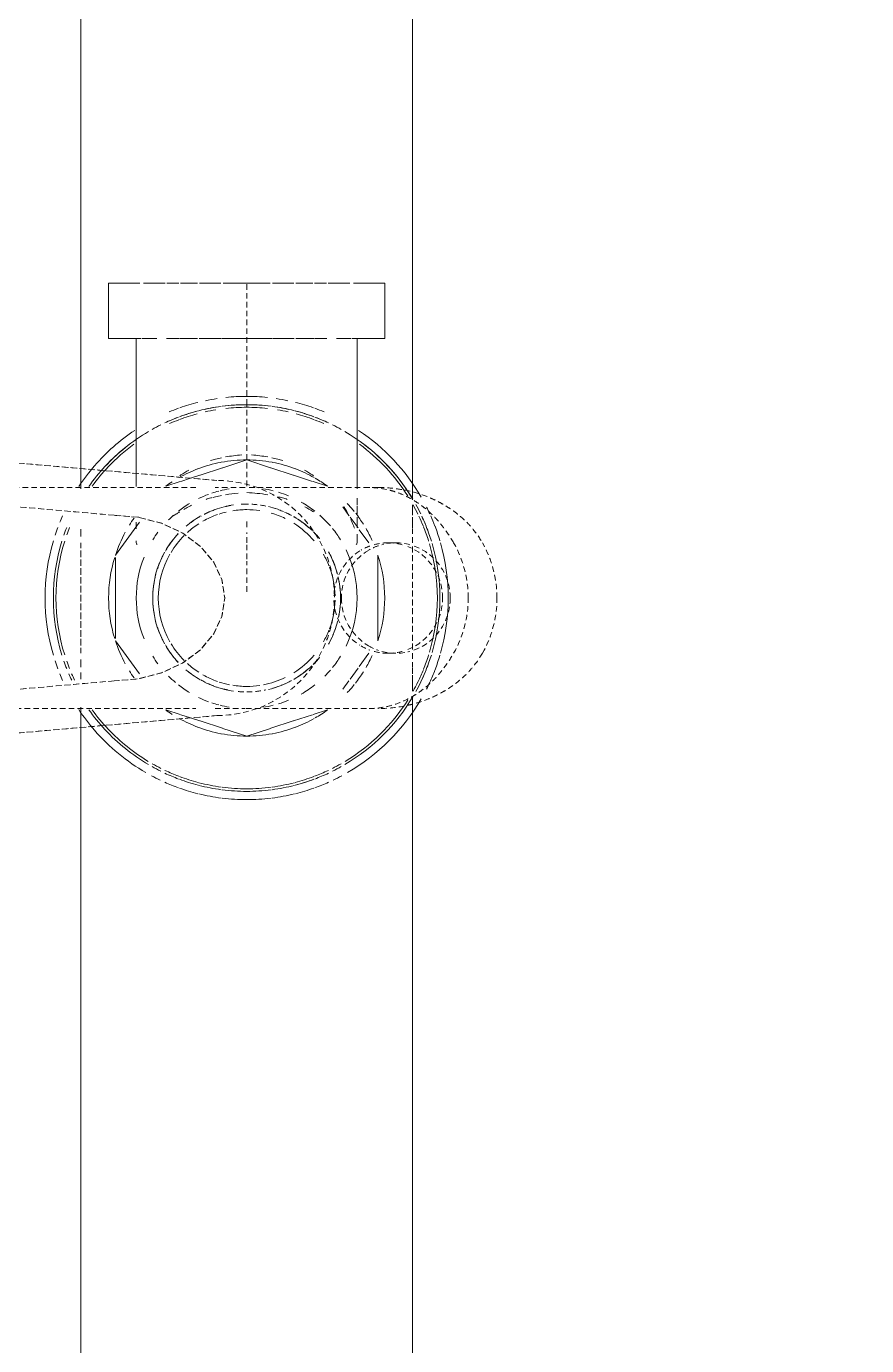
# Model space of a CAD drawing. Header units: millimetres. Extents: x -12447 to 83753, y -46415 to 46712.
# Drawn here: x 7562.1 to 7714.3, y 15832.2 to 16071 of the extents above; entities that cross this region are included whole.
import ezdxf
from ezdxf.xclip import XClip

# ---------------------------------------------------------------- set-up
doc = ezdxf.new("R2010")
doc.units = ezdxf.units.MM
doc.header["$XCLIPFRAME"] = 2
doc.linetypes.add('200_ШТРИХ_ш1п0_6_', pattern=[1.6, 1, -0.6])
doc.layers.add('1_Сущ. кусты', color=7, linetype='Continuous')
doc.layers.add('Сантехника', color=7, linetype='Continuous', lineweight=18)

# ---------------------------------------------------------------- blocks, each defined once
blk = doc.blocks.new('ADSK_Умывальник с 3 смесителемями - Умывальник 3-6206144-План полов 1-го этажа')
at = {"layer": 'Сантехника', "color": 253, "linetype": '200_ШТРИХ_ш1п0_6_', "true_color": 0xa3a3a3}
for p, q in [((-476.56, -150), (-23.44, -150)), ((23.44, -150), (476.56, -150)), ((-17.78, -210), (-482.22, -210)), ((482.22, -210), (17.78, -210))]:
    blk.add_line(p, q, dxfattribs=at)
at = {"layer": 'Сантехника', "linetype": '200_ШТРИХ_ш1п0_6_'}
for p, q in [((-23.44, -150), (-476.56, -150)), ((476.56, -150), (23.44, -150)), ((-482.22, -210), (-17.78, -210)), ((17.78, -210), (482.22, -210))]:
    blk.add_line(p, q, dxfattribs=at)
at = {"layer": 'Сантехника', "color": 9, "linetype": '200_ШТРИХ_ш1п0_6_', "true_color": 0xc7c7c7}
for p, q in [((-23.44, -150), (-19.75, -150)), ((-14.67, -150), (-13.49, -150)), ((-12.49, -150), (-11.14, -150)), ((-10, -150), (10, -150)), ((11.14, -150), (12.49, -150)), ((19.75, -150), (23.44, -150)), ((-15.02, -210), (-16.85, -210)), ((-12.72, -210), (-14.96, -210)), ((-10, -210), (-12.6, -210)), ((9.34, -210), (-9.33, -210)), ((12.6, -210), (10, -210)), ((14.61, -210), (12.72, -210)), ((16.85, -210), (15.02, -210))]:
    blk.add_line(p, q, dxfattribs=at)
at = {"layer": 'Сантехника', "color": 251, "linetype": '200_ШТРИХ_ш1п0_6_', "true_color": 0x666666}
for p, q in [((-19.75, -150), (-23.44, -150)), ((-13.49, -150), (-14.67, -150)), ((-11.14, -150), (-12.49, -150)), ((10, -150), (-10, -150)), ((12.49, -150), (11.14, -150)), ((23.44, -150), (19.75, -150)), ((-16.85, -210), (-15.02, -210)), ((-14.96, -210), (-12.72, -210)), ((-12.6, -210), (-10, -210)), ((-9.33, -210), (9.34, -210)), ((10, -210), (12.6, -210)), ((12.72, -210), (14.61, -210)), ((15.02, -210), (16.85, -210))]:
    blk.add_line(p, q, dxfattribs=at)
at = {"layer": 'Сантехника', "color": 254, "linetype": '200_ШТРИХ_ш1п0_6_', "true_color": 0xdddddd}
for p, q in [((1.14, -180), (6.67, -180)), ((7.05, -180), (9.77, -180)), ((10, -180), (11.87, -180)), ((12.84, -180), (14.22, -180)), ((35, -180), (57, -180))]:
    blk.add_line(p, q, dxfattribs=at)
at = {"layer": 'Сантехника', "color": 7, "linetype": '200_ШТРИХ_ш1п0_6_', "true_color": 0xf2f2f2}
blk.add_line((20.26, -180), (35, -180), dxfattribs=at)
at = {"layer": 'Сантехника', "color": 253, "linetype": '200_ШТРИХ_ш1п0_6_', "true_color": 0xa3a3a3}
for start, end in [(108.0616, 117.1547), (75, 105), (62.8346, 71.9223), (120, 133.0871), (46.9116, 60), (140.7302, 145.9371), (34.0554, 39.2393), (150.6816, 161.7644), (30, 30.6084), (18.2269, 29.3088), (165, 170.2821), (9.7114, 15), (174.8789, 180), (0, 5.1183), (180, 191.8653), (348.1317, 360), (196.242, 208.4737), (331.5326, 343.7639), (329.3916, 330), (211.7093, 221.5239), (318.4819, 328.2898), (225, 230.8734), (309.1266, 315), (241.8489, 298.1574)]:
    blk.add_arc((0, -180), 17, start, end, dxfattribs=at)
at = {"layer": 'Сантехника', "color": 251, "linetype": '200_ШТРИХ_ш1п0_6_', "true_color": 0x666666}
for start, end in [(108.0616, 117.1547), (75, 105), (62.8346, 71.9223), (120, 133.0871), (46.9116, 60), (241.8489, 298.1574)]:
    blk.add_arc((0, -180), 17, start, end, dxfattribs=at)
at = {"layer": 'Сантехника', "color": 9, "linetype": '200_ШТРИХ_ш1п0_6_', "true_color": 0xc7c7c7}
for start, end in [(140.7302, 145.9371), (34.0554, 39.2393), (150.6816, 161.7644), (30, 30.6084), (18.2269, 29.3088), (165, 170.2821), (9.7114, 15), (174.8789, 180), (0, 5.1183), (180, 191.8653), (348.1317, 360), (196.242, 208.4737), (331.5326, 343.7639), (329.3916, 330), (211.7093, 221.5239), (318.4819, 328.2898), (225, 230.8734), (309.1266, 315)]:
    blk.add_arc((0, -180), 17, start, end, dxfattribs=at)
blk = doc.blocks.new('Влж_Сифон бутылочный - Сифон для умывальника-1755941-План полов 1-го этажа')
at = {"layer": 'Сантехника', "color": 251, "lineweight": 9, "true_color": 0x666666}
for p, q in [((57, 25), (47, 25)), ((47, 19.08), (47, 25)), ((57, 19.36), (57, 25)), ((47, 20), (27.81, 20)), ((47, 16.28), (47, 18.36)), ((57, 14.73), (57, 18.66)), ((47, 12.29), (47, 14.53)), ((57, 12.29), (57, 14.48)), ((47, 8.89), (47, 12.05)), ((57, 8.89), (57, 11.98)), ((-22.24, 8.5), (-21.7, 10.15)), ((21.7, 10.15), (22.24, 8.5)), ((-23.57, 4.4), (-22.26, 8.43)), ((22.26, 8.43), (23.57, 4.4)), ((47, 4.68), (47, 8.6)), ((57, 4.68), (57, 8.52)), ((-25, 0), (-23.59, 4.33)), ((23.59, 4.33), (25, 0)), ((47, 0), (47, 4.37)), ((57, 0), (57, 4.27)), ((-23.59, -4.33), (-25, 0)), ((25, 0), (23.59, -4.33)), ((47, -4.37), (47, 0)), ((57, -4.27), (57, 0)), ((-22.26, -8.43), (-23.57, -4.4)), ((23.57, -4.4), (22.26, -8.43)), ((47, -8.6), (47, -4.68)), ((57, -8.52), (57, -4.68)), ((-21.12, -11.95), (-22.24, -8.5)), ((22.24, -8.5), (21.12, -11.95)), ((47, -12.05), (47, -8.89)), ((57, -11.98), (57, -8.89)), ((-20.24, -14.66), (-21.09, -12.02)), ((21.09, -12.02), (20.24, -14.66)), ((47, -14.53), (47, -12.29)), ((57, -14.48), (57, -12.29)), ((47, -18.36), (47, -16.28)), ((57, -18.66), (57, -14.73)), ((47, -25), (47, -19.08)), ((27.81, -20), (47, -20)), ((57, -25), (57, -19.36)), ((47, -25), (57, -25))]:
    blk.add_line(p, q, dxfattribs=at)
at = {"layer": 'Сантехника', "color": 253, "lineweight": 9, "true_color": 0xa3a3a3}
for p, q in [((-13.75, 19.4), (-7.73, 23.78)), ((-7.34, 23.78), (7.35, 23.78)), ((7.73, 23.78), (13.75, 19.4)), ((47, 20.97), (47, 23.78)), ((57, 20.23), (57, 23.78)), ((27.81, 20), (22.56, 20)), ((47, 18.91), (47, 17)), ((57, 14.73), (57, 18.66)), ((-21.09, 12.02), (-20.24, 14.66)), ((20.24, 14.66), (21.09, 12.02)), ((57, 12.29), (57, 14.48)), ((-21.7, 10.15), (-21.12, 11.95)), ((21.12, 11.95), (21.7, 10.15)), ((47, 14.14), (47, 12.38)), ((47, 12.15), (47, 9.09)), ((57, 8.89), (57, 11.98)), ((47, 7.94), (47, 4.84)), ((57, 4.68), (57, 7.73)), ((47, 4.53), (47, 0)), ((57, 0), (57, 4.27)), ((47, 0), (47, -4.53)), ((57, -4.27), (57, 0)), ((57, -8.52), (57, -4.73)), ((47, -4.84), (47, -7.94)), ((47, -9.09), (47, -12.15)), ((57, -11.98), (57, -9.29)), ((47, -12.38), (47, -14.14)), ((57, -14.48), (57, -12.29)), ((57, -18.66), (57, -14.73)), ((-14.96, -18.52), (-16.49, -17.41)), ((-12.68, -20.18), (-14.68, -18.72)), ((14.61, -18.77), (12.68, -20.18)), ((16.49, -17.41), (14.96, -18.52)), ((47, -17), (47, -18.91)), ((-10, -22.12), (-12.37, -20.4)), ((12.37, -20.4), (10, -22.12)), ((19.77, -20), (27.81, -20)), ((47, -23.78), (47, -20.97)), ((57, -23.78), (57, -20.23)), ((7.73, -23.78), (-7.73, -23.78))]:
    blk.add_line(p, q, dxfattribs=at)
at = {"layer": 'Сантехника', "color": 9, "lineweight": 9, "true_color": 0xc7c7c7}
for p, q in [((13.73, 20), (12.53, 20)), ((22.56, 20), (20.16, 20)), ((47, 18.48), (47, 17)), ((47, 16.28), (47, 17.81)), ((47, 12.29), (47, 14.21)), ((47, 14.14), (47, 12.38)), ((47, 11.11), (47, 9.09)), ((47, 8.89), (47, 10.95)), ((47, 7.65), (47, 4.84)), ((47, 4.68), (47, 7.44)), ((47, 3.9), (47, 0)), ((47, 0), (47, 3.76)), ((47, 0), (47, -3.9)), ((47, -3.76), (47, 0)), ((47, -7.44), (47, -4.68)), ((47, -4.84), (47, -7.65)), ((47, -10.95), (47, -8.89)), ((47, -9.09), (47, -11.11)), ((47, -14.21), (47, -12.29)), ((47, -12.38), (47, -14.14)), ((47, -17.81), (47, -16.28)), ((47, -17), (47, -18.48)), ((10.36, -20), (11.55, -20)), ((12.68, -20), (14.61, -20)), ((14.97, -20), (16.62, -20)), ((16.81, -20), (18.1, -20))]:
    blk.add_line(p, q, dxfattribs=at)
at = {"layer": 'Сантехника', "color": 253, "lineweight": 9, "true_color": 0xa3a3a3}
for radius, start, end in [(36.5, 73.5616, 106.4384), (36.5, 112.0557, 114.0955), (36.5, 108.1765, 110.5148), (35, 72.8571, 107.1429), (36.5, 69.4818, 71.8232), (36.5, 65.9789, 67.9411), (35, 113.0643, 115.1432), (35, 109.0184, 111.4037), (35, 68.5928, 70.9812), (36.5, 123.6151, 131.0041), (36.5, 48.9959, 56.3849), (36.5, 131.0041, 150), (35, 125.2754, 132.846), (35, 47.154, 54.7247), (36.5, 33.754, 48.9959), (35, 132.846, 149.4274), (34.53, 133.4523, 148.9019), (34.53, 36.2731, 46.5477), (35, 30.5726, 47.154), (36.5, 151.8275, 154.6383), (35, 150.6867, 153.6268), (34.53, 150.3112, 153.2939), (35, 26.3732, 29.3133), (36.5, 156.0219, 160.2398), (35, 154.9797, 159.3929), (34.53, 154.6367, 159.1141), (16, 60.3487, 119.6513), (16, 60.3487, 119.6513), (35, 20.6071, 25.0203), (36.5, 160.5003, 166.0274), (35, 159.6454, 165.4286), (34.53, 159.364, 165.2315), (16, 121.1091, 135), (16, 121.1091, 135), (16, 45, 58.8797), (16, 45, 58.8797), (35, 14.5714, 20.3546), (36.5, 19.7602, 22.6507), (36.5, 13.9726, 19.3296), (25, 155.1316, 159.1761), (25, 20.8239, 24.8684), (36.5, 166.3084, 172.7672), (35, 165.699, 172.4573), (34.53, 165.4985, 172.3552), (25, 159.3375, 169.2207), (25, 10.7793, 20.6625), (35, 7.5427, 14.301), (36.5, 8.3734, 11.8279), (36.5, 173.061, 180), (35, 172.7393, 180), (34.53, 172.6334, 180), (25, 169.3864, 180), (25, 360, 10.6136), (35, 0, 7.2607), (36.5, 360, 5.908), (36.5, 180, 186.939), (35, 180, 187.2607), (34.53, 180, 187.3666), (25, 180, 190.6136), (25, 349.3864, 360), (35, 352.7393, 0), (36.5, 354.092, 360), (36.5, 187.2328, 193.6916), (35, 187.5427, 194.301), (34.53, 187.6448, 194.5015), (25, 190.7793, 200.6625), (25, 339.3375, 349.2207), (35, 345.699, 352.4573), (36.5, 348.1721, 351.6266), (36.5, 193.9726, 199.4997), (35, 194.5714, 200.3546), (34.53, 194.7685, 200.636), (25, 200.8239, 209.2837), (25, 330.7163, 339.1761), (35, 339.6454, 345.4286), (36.5, 340.6704, 346.0274), (36.5, 199.7602, 203.9781), (35, 200.6071, 205.0203), (34.53, 200.8859, 205.3633), (25, 209.7753, 215.9061), (25, 324.0939, 330.2247), (35, 334.9797, 339.3929), (36.5, 337.3493, 340.2398), (36.5, 205.3617, 208.1725), (35, 206.3732, 209.3133), (34.53, 206.7061, 209.6888), (35, 330.6867, 333.6268), (36.5, 210, 240), (35, 210.5726, 239.272), (34.53, 211.0981, 237.629), (35, 300.728, 329.4274), (36.5, 300, 326.246), (34.53, 302.371, 323.7269), (35, 241.0975, 244.2364), (35, 295.764, 298.9027), (36.5, 243.1785, 245.2808), (36.5, 245.3162, 249.0751), (35, 244.3208, 248.188), (35, 248.3307, 252.8571), (35, 287.1429, 291.6701), (35, 291.813, 295.0506), (36.5, 290.9258, 294.0211), (36.5, 294.7195, 296.8215), (36.5, 249.1617, 253.5616), (36.5, 254.0839, 285.9165), (35, 253.6252, 286.3755), (36.5, 286.4384, 290.8391)]:
    blk.add_arc((0, 0), radius, start, end, dxfattribs=at)
at = {"layer": 'Сантехника', "color": 9, "lineweight": 9, "true_color": 0xc7c7c7}
for radius, start, end in [(36.5, 73.5616, 106.4384), (36.5, 112.0557, 114.0955), (36.5, 108.1765, 110.5148), (35, 72.8571, 107.1429), (34.53, 72.6252, 107.3748), (36.5, 69.4818, 71.8232), (36.5, 65.9789, 67.9411), (35, 113.0643, 115.1432), (34.53, 113.3963, 115.4881), (35, 109.0184, 111.4037), (34.53, 109.2955, 111.6963), (35, 68.5928, 70.9812), (34.53, 68.3002, 70.7041), (36.5, 123.6151, 131.0041), (36.5, 48.9959, 56.3849), (35, 125.2754, 132.846), (34.53, 125.9029, 133.4523), (35, 47.154, 54.7247), (34.53, 46.5477, 54.0973), (35, 132.846, 149.4274), (25, 72.8818, 107.1103), (35, 37.4296, 47.154), (25, 108, 118.4638), (25, 61.5354, 72), (25, 121.8323, 125.3434), (20, 68.254, 111.746), (25, 54.652, 58.1626), (35, 150.6867, 153.6268), (20, 121.8198, 126.5994), (17.02, 60.9104, 119.0789), (20, 53.3997, 58.1802), (35, 154.9797, 159.3929), (25, 144.0939, 147.4115), (17.02, 121.5327, 133.2846), (17.02, 46.7143, 58.4673), (25, 32.5989, 35.9061), (35, 159.6454, 165.4286), (25, 150.7163, 155.1316), (25, 24.8684, 29.2837), (34.53, 20.8859, 23.8542), (34.53, 15.0273, 20.636), (36.5, 19.7602, 22.6507), (36.5, 13.9726, 19.3296), (16, 137.8936, 147.0975), (16, 137.8936, 147.0975), (16, 32.8879, 42.1033), (16, 32.8879, 42.1033), (35, 165.699, 172.4573), (16, 150.3487, 160.741), (16, 150.3487, 160.741), (16, 19.2422, 29.6513), (16, 19.2422, 29.6513), (34.53, 9.3157, 12.5359), (36.5, 8.3734, 11.8279), (16, 161.854, 168.7809), (16, 161.854, 168.7809), (16, 13.32, 18.134), (16, 13.32, 18.134), (35, 172.7393, 180), (16, 171.0276, 180), (16, 171.0276, 180), (16, 360, 8.9671), (16, 360, 8.9671), (34.53, 360, 6.2621), (36.5, 360, 5.908), (35, 180, 187.2607), (16, 180, 188.4979), (16, 180, 188.4979), (16, 351.4972, 360), (16, 351.4972, 360), (34.53, 353.7379, 360), (36.5, 354.092, 360), (35, 187.5427, 194.301), (16, 190.9075, 205.8051), (16, 190.9075, 205.8051), (16, 334.1893, 343.8856), (16, 334.1893, 343.8856), (34.53, 347.4641, 350.6843), (36.5, 348.1721, 351.6266), (35, 195, 200.3546), (16, 212.3097, 229.7335), (16, 212.3097, 229.7335), (16, 310.2649, 327.7011), (16, 310.2649, 327.7011), (34.53, 339.364, 344.9727), (36.5, 340.6704, 346.0274), (20, 209.6513, 218.1788), (20, 321.8212, 330.3487), (35, 200.6071, 205.0203), (20, 225, 229.2717), (16, 240.3487, 248.7014), (16, 240.3487, 248.7014), (16, 291.2968, 299.6513), (16, 291.2968, 299.6513), (20, 310.7283, 318.6161), (34.53, 336.1458, 339.1141), (36.5, 337.3493, 340.2398), (35, 206.3732, 209.3133), (20, 231.0682, 238.1802), (16, 249.5802, 268.6472), (16, 249.5802, 268.6472), (17.02, 258.75, 281.25), (16, 271.3528, 290.4182), (16, 271.3528, 290.4182), (20, 301.8198, 308.9332), (35, 210.5726, 239.272), (25, 226.7571, 231.1755), (20, 244.0817, 295.9234), (25, 308.8259, 313.2429), (25, 231.9718, 237.7289), (25, 302.2736, 307.8358), (35, 300.728, 322.5704), (25, 239.8226, 245.4492), (25, 252, 288), (25, 294.5508, 300.1774), (35, 241.0975, 244.2364), (34.53, 240.7247, 243.8926), (34.53, 243.9932, 247.896), (34.53, 296.1078, 299.2755), (35, 295.764, 298.9027), (36.5, 243.1785, 245.2808), (36.5, 245.3162, 249.0751), (35, 244.3208, 248.188), (35, 248.3307, 252.8571), (34.53, 248.0572, 252.6252), (34.53, 253.4742, 286.5265), (34.53, 287.3748, 291.9437), (35, 287.1429, 291.6701), (34.53, 292.105, 295.3895), (35, 291.813, 295.0506), (36.5, 290.9258, 294.0211), (36.5, 294.7195, 296.8215), (36.5, 249.1617, 253.5616), (36.5, 254.0839, 285.9165), (35, 253.6252, 286.3755), (36.5, 286.4384, 290.8391)]:
    blk.add_arc((0, 0), radius, start, end, dxfattribs=at)
at = {"layer": 'Сантехника', "color": 254, "lineweight": 9, "true_color": 0xdddddd}
for radius, start, end in [(35, 72.8571, 107.1429), (35, 113.0643, 115.1432), (35, 109.0184, 111.4037), (35, 68.5928, 70.9812), (35, 125.2754, 132.846), (35, 47.154, 54.7247), (20, 68.254, 111.746), (20, 121.8198, 126.5994), (20, 53.3997, 58.1802), (20, 141.8212, 148.9142), (20, 135, 139.8579), (20, 41.3839, 45), (20, 31.0774, 38.1788), (35, 20.6071, 23.5561), (35, 15, 20.3546), (17.02, 139.7865, 150.3487), (17.02, 29.6513, 40.1993), (20, 154.1479, 159.7706), (17.02, 153.1671, 166.0953), (17.02, 21.7188, 26.8209), (20, 20.2275, 25.8473), (35, 9.0823, 12.3606), (20, 166.0524, 170.8994), (20, 161.6106, 165.3506), (17.02, 13.8925, 19.8658), (20, 14.6474, 18.3852), (20, 9.099, 13.9476), (17.02, 166.5327, 171.9307), (17.02, 8.0611, 13.4673), (35, 360, 6.1744), (35, 353.8256, 360), (20, 188.4945, 193.9476), (17.02, 193.4673, 208.2271), (17.02, 340.684, 346.5327), (20, 346.0524, 351.5067), (20, 196.776, 202.2603), (17.02, 331.7694, 336.1662), (20, 337.7397, 343.2267), (35, 347.6394, 350.9177), (17.02, 210.0231, 223.8856), (17.02, 316.1179, 329.9746), (35, 339.6454, 345.2613), (20, 209.6513, 218.1788), (20, 321.8212, 330.3487), (20, 225, 229.2717), (17.02, 225.5256, 230.7911), (17.02, 309.2084, 314.4744), (20, 310.7283, 318.6161), (35, 336.4439, 339.3929), (20, 231.0682, 238.1802), (17.02, 240.4977, 247.5), (17.02, 249.8245, 255.2475), (17.02, 284.7525, 290.1751), (17.02, 290.425, 299.5091), (20, 301.8198, 308.9332), (20, 244.0817, 295.9234), (35, 241.0975, 244.2364), (35, 295.764, 298.9027), (35, 244.3208, 247.4296), (35, 248.3307, 252.8571), (35, 287.1429, 291.6701), (35, 292.5704, 295.0506), (35, 253.6252, 286.3755)]:
    blk.add_arc((0, 0), radius, start, end, dxfattribs=at)
at = {"layer": 'Сантехника', "color": 251, "lineweight": 9, "true_color": 0x666666}
for radius, start, end in [(36.5, 131.0041, 150), (36.5, 33.754, 48.9959), (35, 132.846, 149.4274), (35, 30.5726, 47.154), (36.5, 151.8275, 154.6383), (35, 150.6867, 153.6268), (35, 26.3732, 29.3133), (36.5, 156.0219, 160.2398), (35, 154.9797, 159.3929), (35, 20.6071, 25.0203), (36.5, 160.5003, 166.0274), (35, 159.6454, 165.4286), (35, 14.5714, 20.3546), (36.5, 166.3084, 172.7672), (35, 165.699, 172.4573), (35, 7.5427, 14.301), (36.5, 173.061, 180), (35, 172.7393, 180), (35, 360, 7.2607), (36.5, 180, 186.939), (35, 180, 187.2607), (35, 352.7393, 360), (36.5, 187.2328, 193.6916), (35, 187.5427, 194.301), (35, 345.699, 352.4573), (36.5, 193.9726, 199.4997), (35, 194.5714, 200.3546), (35, 339.6454, 345.4286), (36.5, 199.7602, 203.9781), (35, 200.6071, 205.0203), (35, 334.9797, 339.3929), (36.5, 205.3617, 208.1725), (35, 206.3732, 209.3133), (35, 330.6867, 333.6268), (36.5, 210, 240), (35, 210.5726, 239.272), (35, 300.728, 329.4274), (36.5, 300, 326.246)]:
    blk.add_arc((0, 0), radius, start, end, dxfattribs=at)
at = {"layer": 'Сантехника', "color": 254, "lineweight": 9, "true_color": 0xeaeaea}
for start, end in [(141.8212, 148.9142), (135, 139.8579), (41.3839, 45), (31.0774, 38.1788), (154.1479, 159.7706), (20.2275, 25.8473), (166.0524, 170.8994), (161.6106, 165.3506), (14.6474, 18.3852), (9.099, 13.9476), (188.4945, 193.9476), (346.0524, 351.5067), (196.776, 202.2603), (337.7397, 343.2267)]:
    blk.add_arc((0, 0), 20, start, end, dxfattribs=at)
at = {"layer": 'Сантехника', "color": 9, "lineweight": 9, "true_color": 0xc7c7c7}
for points, knots in [([(10.36, 20), (10.25, 20), (9.93, 19.98), (9.74, 19.91), (9.68, 19.83)], [0.51500496, 0.51500496, 0.51500496, 0.51500496, 0.52777778, 0.55555556, 0.55555556, 0.55555556, 0.55555556]), ([(23.17, 10.5), (22.88, 10.99), (22.54, 11.52), (22.19, 12.03), (22.15, 12.09)], [0.16666667, 0.16666667, 0.16666667, 0.16666667, 0.19444444, 0.1982908, 0.1982908, 0.1982908, 0.1982908]), ([(25.4, 4.54), (25.32, 4.91), (25.17, 5.58), (24.99, 6.23), (24.9, 6.52)], [0.06650917, 0.06650917, 0.06650917, 0.06650917, 0.08333333, 0.09752758, 0.09752758, 0.09752758, 0.09752758]), ([(24.9, -6.52), (24.99, -6.23), (25.17, -5.58), (25.32, -4.91), (25.4, -4.54)], [0.90247242, 0.90247242, 0.90247242, 0.90247242, 0.91666667, 0.93349083, 0.93349083, 0.93349083, 0.93349083]), ([(16.5, -10.54), (16.24, -11.04), (15.93, -11.57), (15.62, -12.08), (15.59, -12.13)], [0.16666667, 0.16666667, 0.16666667, 0.16666667, 0.19444444, 0.19750593, 0.19750593, 0.19750593, 0.19750593]), ([(22.15, -12.09), (22.19, -12.03), (22.54, -11.52), (22.88, -10.99), (23.17, -10.5)], [0.8017092, 0.8017092, 0.8017092, 0.8017092, 0.80555556, 0.83333333, 0.83333333, 0.83333333, 0.83333333]), ([(9.68, -19.83), (9.74, -19.91), (9.93, -19.98), (10.25, -20), (10.36, -20)], [0.44444444, 0.44444444, 0.44444444, 0.44444444, 0.47222222, 0.48499504, 0.48499504, 0.48499504, 0.48499504])]:
    blk.add_open_spline(points, degree=3, knots=knots, dxfattribs=at)
at = {"layer": 'Сантехника', "color": 254, "lineweight": 9, "true_color": 0xdddddd}
for points, knots in [([(14.64, 13.64), (14.72, 13.53), (14.85, 13.32), (15.06, 13), (15.3, 12.61), (15.48, 12.33), (15.58, 12.16)], [0.77083333, 0.77083333, 0.77083333, 0.77083333, 0.77777778, 0.78472222, 0.79166667, 0.80200811, 0.80200811, 0.80200811, 0.80200811]), ([(16.03, 11.39), (16.19, 11.11), (16.45, 10.66), (16.69, 10.19), (16.78, 10.01)], [0.81722618, 0.81722618, 0.81722618, 0.81722618, 0.83333333, 0.84317689, 0.84317689, 0.84317689, 0.84317689]), ([(17.86, 7.36), (17.95, 7.08), (18.06, 6.71), (18.16, 6.34), (18.18, 6.26)], [0.88888889, 0.88888889, 0.88888889, 0.88888889, 0.90277778, 0.90665948, 0.90665948, 0.90665948, 0.90665948]), ([(18.22, 6.09), (18.26, 5.94), (18.39, 5.42), (18.5, 4.9), (18.57, 4.53)], [0.90928926, 0.90928926, 0.90928926, 0.90928926, 0.91666667, 0.93359737, 0.93359737, 0.93359737, 0.93359737]), ([(12.65, -19.52), (12.72, -19.49), (12.88, -19.43), (13.21, -19.3), (13.65, -19.11), (14.01, -18.95), (14.2, -18.86)], [0.55555556, 0.55555556, 0.55555556, 0.55555556, 0.5625, 0.56944444, 0.58333333, 0.59722222, 0.59722222, 0.59722222, 0.59722222]), ([(14.88, -18.54), (15.23, -18.37), (15.78, -18.07), (16.32, -17.74), (16.51, -17.62)], [0.61366787, 0.61366787, 0.61366787, 0.61366787, 0.63888889, 0.65277778, 0.65277778, 0.65277778, 0.65277778])]:
    blk.add_open_spline(points, degree=3, knots=knots, dxfattribs=at)
at = {"layer": 'Сантехника', "color": 254, "lineweight": 9, "true_color": 0xeaeaea}
for points in [[(18.69, 3.81), (18.82, 3.07), (18.91, 2.32), (18.98, 1.55)], [(19.08, 0), (19.03, -1.3), (18.9, -2.58), (18.69, -3.81)]]:
    blk.add_open_spline(points, degree=3, dxfattribs=at)
at = {"layer": 'Сантехника', "color": 9, "lineweight": 9, "true_color": 0xc7c7c7}
for points in [[(25.9, 0.9), (25.83, 1.9), (25.71, 2.87), (25.54, 3.82)], [(25.54, -3.82), (25.71, -2.87), (25.83, -1.9), (25.9, -0.9)], [(18.33, -5.62), (18.27, -5.92), (18.12, -6.51), (17.95, -7.08), (17.86, -7.36)], [(14.85, -13.32), (14.79, -13.43), (14.72, -13.53), (14.64, -13.64)]]:
    blk.add_open_spline(points, degree=3, dxfattribs=at)
blk = doc.blocks.new('Влж_Смеситель - Смеситель для умывальника-1755942-План полов 1-го этажа')
at = {"layer": 'Сантехника', "linetype": '200_ШТРИХ_ш1п0_6_'}
for p, q in [((-30, 0), (-21.28, -99.62)), ((21.28, -99.62), (30, 0)), ((-15, -80.98), (-17.59, -51.37)), ((17.58, -51.37), (14.99, -80.98)), ((-20, -106.48), (-20, -127.16)), ((20, -127.16), (20, -106.48)), ((-20, -127.16), (-20, -128.89)), ((20, -128.89), (20, -127.16))]:
    blk.add_line(p, q, dxfattribs=at)
at = {"layer": 'Сантехника', "color": 251, "linetype": '200_ШТРИХ_ш1п0_6_', "true_color": 0x666666}
for p, q in [((-21.28, -99.62), (-30, 0)), ((30, 0), (21.28, -99.62)), ((-20, -35.99), (-20, -95.81)), ((20, -95.81), (20, -35.97)), ((-17.59, -51.37), (-15, -80.98)), ((14.99, -80.98), (17.58, -51.37)), ((14.62, -85.44), (14.99, -80.98)), ((-20, -99.3), (-20, -104.7)), ((20, -104.71), (20, -99.3)), ((-20, -104.89), (-20, -106.48)), ((20, -106.48), (20, -104.89))]:
    blk.add_line(p, q, dxfattribs=at)
at = {"layer": 'Сантехника', "color": 253, "linetype": '200_ШТРИХ_ш1п0_6_', "true_color": 0xa3a3a3}
for p, q in [((14.61, -85.46), (14.62, -85.44)), ((-10, -130.63), (-10, -132.01)), ((10, -132.01), (10, -130.63))]:
    blk.add_line(p, q, dxfattribs=at)
at = {"layer": 'Сантехника', "linetype": '200_ШТРИХ_ш1п0_6_', "flags": 128}
blk.add_lwpolyline([(14.99, -80.98), (14.62, -85.44), (13.51, -89.67), (11.72, -93.47), (9.35, -96.64), (6.5, -99.03), (3.33, -100.51), (0, -101.02), (-3.34, -100.51), (-6.51, -99.03), (-9.35, -96.64), (-11.73, -93.47), (-13.51, -89.67), (-14.62, -85.44), (-15, -80.98)], dxfattribs=at)
at = {"layer": 'Сантехника', "color": 251, "linetype": '200_ШТРИХ_ш1п0_6_', "true_color": 0x666666, "flags": 128}
blk.add_lwpolyline([(-15, -80.98), (-14.62, -85.44), (-13.51, -89.67), (-11.73, -93.47), (-9.35, -96.64), (-6.51, -99.03), (-3.34, -100.51), (0, -101.02), (3.33, -100.51), (6.5, -99.03), (9.35, -96.64), (11.72, -93.47), (13.51, -89.67), (14.61, -85.46)], dxfattribs=at)
at = {"layer": 'Сантехника', "linetype": '200_ШТРИХ_ш1п0_6_'}
blk.add_arc((0, -99.62), 21.28, 180, 360, dxfattribs=at)
at = {"layer": 'Сантехника', "color": 251, "linetype": '200_ШТРИХ_ш1п0_6_', "true_color": 0x666666}
blk.add_arc((0, -99.62), 21.28, 180, 0, dxfattribs=at)
for centre, major_axis, start_param, end_param in [((0, -130.63), (10, 0), 1.618117, 2.589717), ((0, -130.63), (10, 0), 0.551626, 1.523476), ((0, -132.01), (10, 0), 1.570796, 2.612473), ((0, -132.01), (10, 0), 0.528893, 1.570796), ((0, -130.63), (10, 0), 2.617994, 2.796927), ((0, -130.63), (10, 0), 0.344422, 0.523599), ((0, -130.63), (10, 0), 2.879793, 3.141593), ((0, -132.01), (10, 0), 2.617994, 2.814359), ((0, -132.01), (10, 0), 0.327015, 0.523599), ((0, -130.63), (10, 0), 0, 0.261799), ((0, -132.01), (10, 0), 2.879793, 3.403392), ((0, -130.63), (10, 0), 3.141593, 3.403392), ((0, -132.01), (10, 0), 6.021386, 6.544985), ((0, -130.63), (10, 0), 6.021386, 6.283185), ((0, -132.01), (10, 0), 3.482132, 4.712389), ((0, -130.63), (10, 0), 3.508602, 4.712389), ((0, -130.63), (-10, 0), 1.570796, 2.774726), ((0, -132.01), (10, 0), 4.712389, 5.942769)]:
    blk.add_ellipse(centre, major_axis=major_axis, ratio=0.984808, start_param=start_param, end_param=end_param, dxfattribs=at)
at = {"layer": 'Сантехника', "linetype": '200_ШТРИХ_ш1п0_6_'}
for centre, major_axis, start_param, end_param in [((0, -125.42), (20, 0), 4.18879, 4.712389), ((0, -125.42), (-20, 0), 1.570796, 2.094395), ((0, -130.63), (20, 0), 4.18879, 4.712389), ((0, -130.63), (20, 0), 4.712389, 5.235988)]:
    blk.add_ellipse(centre, major_axis=major_axis, ratio=0.984808, start_param=start_param, end_param=end_param, dxfattribs=at)
for points, knots in [([(-20, -127.16), (-20, -127.95), (-19.87, -129.52), (-19.31, -131.88), (-18.5, -133.81), (-17.65, -135.34), (-16.9, -136.46), (-16.18, -137.38), (-15.55, -138.11), (-15.05, -138.64), (-14.52, -139.16), (-13.77, -139.85), (-12.35, -141.01), (-10.97, -141.91), (-10, -142.48)], [0, 0, 0, 0, 0.142857, 0.285714, 0.428571, 0.5, 0.571429, 0.642857, 0.678571, 0.714286, 0.75, 0.785714, 0.857143, 1, 1, 1, 1]), ([(-10, -147.69), (-10.97, -147.12), (-12.35, -146.15), (-13.77, -144.81), (-14.52, -144), (-15.05, -143.37), (-15.55, -142.73), (-16.18, -141.85), (-16.9, -140.72), (-17.65, -139.32), (-18.39, -137.65), (-18.95, -136.05), (-19.34, -134.57), (-19.82, -132.31), (-20, -130.42), (-20, -128.89)], [0, 0, 0, 0, 0.142857, 0.214286, 0.25, 0.285714, 0.321429, 0.357143, 0.428571, 0.5, 0.571429, 0.678571, 0.732143, 0.785714, 1, 1, 1, 1]), ([(10, -142.48), (10.97, -141.91), (12.36, -141.01), (13.77, -139.85), (14.52, -139.16), (15.05, -138.64), (15.55, -138.11), (16.18, -137.38), (16.9, -136.46), (17.65, -135.34), (18.39, -134), (18.95, -132.75), (19.34, -131.58), (19.82, -129.82), (20, -128.34), (20, -127.16)], [0, 0, 0, 0, 0.142857, 0.214286, 0.25, 0.285714, 0.321429, 0.357143, 0.428571, 0.5, 0.571429, 0.678571, 0.732143, 0.785714, 1, 1, 1, 1]), ([(20, -128.89), (20, -129.91), (19.87, -131.93), (19.31, -134.95), (18.5, -137.41), (17.65, -139.32), (16.9, -140.72), (16.18, -141.85), (15.55, -142.73), (15.05, -143.37), (14.52, -144), (13.77, -144.81), (12.35, -146.15), (10.97, -147.12), (10, -147.69)], [0, 0, 0, 0, 0.142857, 0.285714, 0.428571, 0.5, 0.571429, 0.642857, 0.678571, 0.714286, 0.75, 0.785714, 0.857143, 1, 1, 1, 1])]:
    blk.add_open_spline(points, degree=3, knots=knots, dxfattribs=at)
blk = doc.blocks.new('5')
at = {"layer": '1_Сущ. кусты', "true_color": 0xdddddd, "transparency": 33554661}
h = blk.add_hatch(color=254, dxfattribs=at)
h.dxf.hatch_style = 1
h.paths.add_polyline_path([(-13051.57, 37036.52), (-13051.57, 37636.52), (-14197.09, 37636.52), (-14197.09, 37036.52)])
h.paths.add_polyline_path([(-14197.09, 37036.52), (-14197.09, 37636.52), (-15342.61, 37636.52), (-15342.61, 37036.52)])
h.paths.add_polyline_path([(-13599.59, 36436.52), (-13599.59, 37036.52), (-14745.11, 37036.52), (-14745.11, 36436.52)])
h.paths.add_polyline_path([(-14745.11, 36436.52), (-14745.11, 37036.52), (-15890.63, 37036.52), (-15890.63, 36436.52)])
h.paths.add_polyline_path([(-14147.61, 35836.52), (-14147.61, 36436.52), (-15293.13, 36436.52), (-15293.13, 35836.52)])
h.paths.add_polyline_path([(-14695.63, 35236.52), (-14695.63, 35836.52), (-15841.15, 35836.52), (-15841.15, 35236.52)])
h.paths.add_polyline_path([(-13002.09, 35836.52), (-13002.09, 36436.52), (-14147.61, 36436.52), (-14147.61, 35836.52)])
h.paths.add_polyline_path([(-12404.59, 35236.52), (-12404.59, 35836.52), (-13550.11, 35836.52), (-13550.11, 35236.52)])
h.paths.add_polyline_path([(-13550.11, 35236.52), (-13550.11, 35836.52), (-14695.63, 35836.52), (-14695.63, 35236.52)])
h.paths.add_polyline_path([(-12952.61, 34636.52), (-12952.61, 35236.52), (-14098.13, 35236.52), (-14098.13, 34636.52)])
h.paths.add_polyline_path([(-14098.13, 34636.52), (-14098.13, 35236.52), (-15243.65, 35236.52), (-15243.65, 34636.52)])
h.paths.add_polyline_path([(-13500.63, 34036.52), (-13500.63, 34636.52), (-14646.15, 34636.52), (-14646.15, 34036.52)])
h.paths.add_polyline_path([(-14646.15, 34036.52), (-14646.15, 34636.52), (-15791.66, 34636.52), (-15791.66, 34036.52)])
h.paths.add_polyline_path([(-14048.65, 33436.52), (-14048.65, 34036.52), (-15194.16, 34036.52), (-15194.16, 33436.52)])
h.paths.add_polyline_path([(-12903.13, 33436.52), (-12903.13, 34036.52), (-14048.65, 34036.52), (-14048.65, 33436.52)])
h.paths.add_polyline_path([(-11906.05, 37036.52), (-11906.05, 37636.52), (-13051.57, 37636.52), (-13051.57, 37036.52)])
h.paths.add_polyline_path([(-11308.55, 36436.52), (-11308.55, 37036.52), (-12454.07, 37036.52), (-12454.07, 36436.52)])
h.paths.add_polyline_path([(-12454.07, 36436.52), (-12454.07, 37036.52), (-13599.59, 37036.52), (-13599.59, 36436.52)])
h.paths.add_polyline_path([(-11856.57, 35836.52), (-11856.57, 36436.52), (-13002.09, 36436.52), (-13002.09, 35836.52)])
h.paths.add_polyline_path([(-11259.07, 35236.52), (-11259.07, 35836.52), (-12404.59, 35836.52), (-12404.59, 35236.52)])
h.paths.add_polyline_path([(-11807.09, 34636.52), (-11807.09, 35236.52), (-12952.61, 35236.52), (-12952.61, 34636.52)])
h.paths.add_polyline_path([(-11209.59, 34036.52), (-11209.59, 34636.52), (-12355.11, 34636.52), (-12355.11, 34036.52)])
h.paths.add_polyline_path([(-12355.11, 34036.52), (-12355.11, 34636.52), (-13500.63, 34636.52), (-13500.63, 34036.52)])
h.paths.add_polyline_path([(-11757.61, 33436.52), (-11757.61, 34036.52), (-12903.13, 34036.52), (-12903.13, 33436.52)])
h.paths.add_polyline_path([(-18779.16, 37036.52), (-18779.16, 37636.52), (-19924.68, 37636.52), (-19924.68, 37036.52)])
h.paths.add_polyline_path([(-19924.68, 37036.52), (-19924.68, 37636.52), (-21070.2, 37636.52), (-21070.2, 37036.52)])
h.paths.add_polyline_path([(-19327.18, 36436.52), (-19327.18, 37036.52), (-20472.7, 37036.52), (-20472.7, 36436.52)])
h.paths.add_polyline_path([(-20472.7, 36436.52), (-20472.7, 37036.52), (-21618.22, 37036.52), (-21618.22, 36436.52)])
h.paths.add_polyline_path([(-19875.2, 35836.52), (-19875.2, 36436.52), (-21020.72, 36436.52), (-21020.72, 35836.52)])
h.paths.add_polyline_path([(-20423.22, 35236.52), (-20423.22, 35836.52), (-21568.74, 35836.52), (-21568.74, 35236.52)])
h.paths.add_polyline_path([(-18729.68, 35836.52), (-18729.68, 36436.52), (-19875.2, 36436.52), (-19875.2, 35836.52)])
h.paths.add_polyline_path([(-18132.18, 35236.52), (-18132.18, 35836.52), (-19277.7, 35836.52), (-19277.7, 35236.52)])
h.paths.add_polyline_path([(-19277.7, 35236.52), (-19277.7, 35836.52), (-20423.22, 35836.52), (-20423.22, 35236.52)])
h.paths.add_polyline_path([(-18680.2, 34636.52), (-18680.2, 35236.52), (-19825.72, 35236.52), (-19825.72, 34636.52)])
h.paths.add_polyline_path([(-19825.72, 34636.52), (-19825.72, 35236.52), (-20971.24, 35236.52), (-20971.24, 34636.52)])
h.paths.add_polyline_path([(-19228.22, 34036.52), (-19228.22, 34636.52), (-20373.74, 34636.52), (-20373.74, 34036.52)])
h.paths.add_polyline_path([(-20373.74, 34036.52), (-20373.74, 34636.52), (-21519.26, 34636.52), (-21519.26, 34036.52)])
h.paths.add_polyline_path([(-19776.24, 33436.52), (-19776.24, 34036.52), (-20921.76, 34036.52), (-20921.76, 33436.52)])
h.paths.add_polyline_path([(-18630.72, 33436.52), (-18630.72, 34036.52), (-19776.24, 34036.52), (-19776.24, 33436.52)])
h.paths.add_polyline_path([(-16488.13, 37036.52), (-16488.13, 37636.52), (-17633.65, 37636.52), (-17633.65, 37036.52)])
h.paths.add_polyline_path([(-17633.65, 37036.52), (-17633.65, 37636.52), (-18779.16, 37636.52), (-18779.16, 37036.52)])
h.paths.add_polyline_path([(-17036.15, 36436.52), (-17036.15, 37036.52), (-18181.66, 37036.52), (-18181.66, 36436.52)])
h.paths.add_polyline_path([(-18181.66, 36436.52), (-18181.66, 37036.52), (-19327.18, 37036.52), (-19327.18, 36436.52)])
h.paths.add_polyline_path([(-17584.16, 35836.52), (-17584.16, 36436.52), (-18729.68, 36436.52), (-18729.68, 35836.52)])
h.paths.add_polyline_path([(-15342.61, 37036.52), (-15342.61, 37636.52), (-16488.13, 37636.52), (-16488.13, 37036.52)])
h.paths.add_polyline_path([(-15890.63, 36436.52), (-15890.63, 37036.52), (-17036.15, 37036.52), (-17036.15, 36436.52)])
h.paths.add_polyline_path([(-15293.13, 35836.52), (-15293.13, 36436.52), (-16438.65, 36436.52), (-16438.65, 35836.52)])
h.paths.add_polyline_path([(-16438.65, 35836.52), (-16438.65, 36436.52), (-17584.16, 36436.52), (-17584.16, 35836.52)])
h.paths.add_polyline_path([(-15841.15, 35236.52), (-15841.15, 35836.52), (-16986.66, 35836.52), (-16986.66, 35236.52)])
h.paths.add_polyline_path([(-16986.66, 35236.52), (-16986.66, 35836.52), (-18132.18, 35836.52), (-18132.18, 35236.52)])
h.paths.add_polyline_path([(-16389.16, 34636.52), (-16389.16, 35236.52), (-17534.68, 35236.52), (-17534.68, 34636.52)])
h.paths.add_polyline_path([(-17534.68, 34636.52), (-17534.68, 35236.52), (-18680.2, 35236.52), (-18680.2, 34636.52)])
h.paths.add_polyline_path([(-16937.18, 34036.52), (-16937.18, 34636.52), (-18082.7, 34636.52), (-18082.7, 34036.52)])
h.paths.add_polyline_path([(-18082.7, 34036.52), (-18082.7, 34636.52), (-19228.22, 34636.52), (-19228.22, 34036.52)])
h.paths.add_polyline_path([(-17485.2, 33436.52), (-17485.2, 34036.52), (-18630.72, 34036.52), (-18630.72, 33436.52)])
h.paths.add_polyline_path([(-15243.65, 34636.52), (-15243.65, 35236.52), (-16389.16, 35236.52), (-16389.16, 34636.52)])
h.paths.add_polyline_path([(-15791.66, 34036.52), (-15791.66, 34636.52), (-16937.18, 34636.52), (-16937.18, 34036.52)])
h.paths.add_polyline_path([(-15194.16, 33436.52), (-15194.16, 34036.52), (-16339.68, 34036.52), (-16339.68, 33436.52)])
h.paths.add_polyline_path([(-16339.68, 33436.52), (-16339.68, 34036.52), (-17485.2, 34036.52), (-17485.2, 33436.52)])
h.paths.add_polyline_path([(-22813.22, 37636.52), (-22813.22, 38236.52), (-23958.74, 38236.52), (-23958.74, 37636.52)])
h.paths.add_polyline_path([(-23958.74, 37636.52), (-23958.74, 38236.52), (-25104.26, 38236.52), (-25104.26, 37636.52)])
h.paths.add_polyline_path([(-23361.24, 37036.52), (-23361.24, 37636.52), (-24506.76, 37636.52), (-24506.76, 37036.52)])
h.paths.add_polyline_path([(-24506.76, 37036.52), (-24506.76, 37636.52), (-25652.28, 37636.52), (-25652.28, 37036.52)])
h.paths.add_polyline_path([(-23909.26, 36436.52), (-23909.26, 37036.52), (-25054.78, 37036.52), (-25054.78, 36436.52)])
h.paths.add_polyline_path([(-24457.28, 35836.52), (-24457.28, 36436.52), (-25602.79, 36436.52), (-25602.79, 35836.52)])
h.paths.add_polyline_path([(-22763.74, 36436.52), (-22763.74, 37036.52), (-23909.26, 37036.52), (-23909.26, 36436.52)])
h.paths.add_polyline_path([(-22166.24, 35836.52), (-22166.24, 36436.52), (-23311.76, 36436.52), (-23311.76, 35836.52)])
h.paths.add_polyline_path([(-23311.76, 35836.52), (-23311.76, 36436.52), (-24457.28, 36436.52), (-24457.28, 35836.52)])
h.paths.add_polyline_path([(-22714.26, 35236.52), (-22714.26, 35836.52), (-23859.78, 35836.52), (-23859.78, 35236.52)])
h.paths.add_polyline_path([(-23859.78, 35236.52), (-23859.78, 35836.52), (-25005.29, 35836.52), (-25005.29, 35236.52)])
h.paths.add_polyline_path([(-23262.28, 34636.52), (-23262.28, 35236.52), (-24407.79, 35236.52), (-24407.79, 34636.52)])
h.paths.add_polyline_path([(-24407.79, 34636.52), (-24407.79, 35236.52), (-25553.31, 35236.52), (-25553.31, 34636.52)])
h.paths.add_polyline_path([(-23810.29, 34036.52), (-23810.29, 34636.52), (-24955.81, 34636.52), (-24955.81, 34036.52)])
h.paths.add_polyline_path([(-22664.78, 34036.52), (-22664.78, 34636.52), (-23810.29, 34636.52), (-23810.29, 34036.52)])
h.paths.add_polyline_path([(-21667.7, 37636.52), (-21667.7, 38236.52), (-22813.22, 38236.52), (-22813.22, 37636.52)])
h.paths.add_polyline_path([(-21070.2, 37036.52), (-21070.2, 37636.52), (-22215.72, 37636.52), (-22215.72, 37036.52)])
h.paths.add_polyline_path([(-22215.72, 37036.52), (-22215.72, 37636.52), (-23361.24, 37636.52), (-23361.24, 37036.52)])
h.paths.add_polyline_path([(-21618.22, 36436.52), (-21618.22, 37036.52), (-22763.74, 37036.52), (-22763.74, 36436.52)])
h.paths.add_polyline_path([(-21020.72, 35836.52), (-21020.72, 36436.52), (-22166.24, 36436.52), (-22166.24, 35836.52)])
h.paths.add_polyline_path([(-21568.74, 35236.52), (-21568.74, 35836.52), (-22714.26, 35836.52), (-22714.26, 35236.52)])
h.paths.add_polyline_path([(-20971.24, 34636.52), (-20971.24, 35236.52), (-22116.76, 35236.52), (-22116.76, 34636.52)])
h.paths.add_polyline_path([(-22116.76, 34636.52), (-22116.76, 35236.52), (-23262.28, 35236.52), (-23262.28, 34636.52)])
h.paths.add_polyline_path([(-21519.26, 34036.52), (-21519.26, 34636.52), (-22664.78, 34636.52), (-22664.78, 34036.52)])
h.paths.add_polyline_path([(-28540.81, 37636.52), (-28540.81, 38236.52), (-29686.33, 38236.52), (-29686.33, 37636.52)])
h.paths.add_polyline_path([(-29686.33, 37636.52), (-29686.33, 38236.52), (-30831.85, 38236.52), (-30831.85, 37636.52)])
h.paths.add_polyline_path([(-29088.83, 37036.52), (-29088.83, 37636.52), (-30234.35, 37636.52), (-30234.35, 37036.52)])
h.paths.add_polyline_path([(-30234.35, 37036.52), (-30234.35, 37636.52), (-31379.87, 37636.52), (-31379.87, 37036.52)])
h.paths.add_polyline_path([(-29636.85, 36436.52), (-29636.85, 37036.52), (-30782.37, 37036.52), (-30782.37, 36436.52)])
h.paths.add_polyline_path([(-30184.87, 35836.52), (-30184.87, 36436.52), (-31330.39, 36436.52), (-31330.39, 35836.52)])
h.paths.add_polyline_path([(-28491.33, 36436.52), (-28491.33, 37036.52), (-29636.85, 37036.52), (-29636.85, 36436.52)])
h.paths.add_polyline_path([(-27893.83, 35836.52), (-27893.83, 36436.52), (-29039.35, 36436.52), (-29039.35, 35836.52)])
h.paths.add_polyline_path([(-29039.35, 35836.52), (-29039.35, 36436.52), (-30184.87, 36436.52), (-30184.87, 35836.52)])
h.paths.add_polyline_path([(-28441.85, 35236.52), (-28441.85, 35836.52), (-29587.37, 35836.52), (-29587.37, 35236.52)])
h.paths.add_polyline_path([(-29587.37, 35236.52), (-29587.37, 35836.52), (-30732.89, 35836.52), (-30732.89, 35236.52)])
h.paths.add_polyline_path([(-28989.87, 34636.52), (-28989.87, 35236.52), (-30135.39, 35236.52), (-30135.39, 34636.52)])
h.paths.add_polyline_path([(-30135.39, 34636.52), (-30135.39, 35236.52), (-31280.91, 35236.52), (-31280.91, 34636.52)])
h.paths.add_polyline_path([(-29537.89, 34036.52), (-29537.89, 34636.52), (-30683.41, 34636.52), (-30683.41, 34036.52)])
h.paths.add_polyline_path([(-28392.37, 34036.52), (-28392.37, 34636.52), (-29537.89, 34636.52), (-29537.89, 34036.52)])
h.paths.add_polyline_path([(-26249.78, 37636.52), (-26249.78, 38236.52), (-27395.29, 38236.52), (-27395.29, 37636.52)])
h.paths.add_polyline_path([(-27395.29, 37636.52), (-27395.29, 38236.52), (-28540.81, 38236.52), (-28540.81, 37636.52)])
h.paths.add_polyline_path([(-26797.79, 37036.52), (-26797.79, 37636.52), (-27943.31, 37636.52), (-27943.31, 37036.52)])
h.paths.add_polyline_path([(-27943.31, 37036.52), (-27943.31, 37636.52), (-29088.83, 37636.52), (-29088.83, 37036.52)])
h.paths.add_polyline_path([(-27345.81, 36436.52), (-27345.81, 37036.52), (-28491.33, 37036.52), (-28491.33, 36436.52)])
h.paths.add_polyline_path([(-25104.26, 37636.52), (-25104.26, 38236.52), (-26249.78, 38236.52), (-26249.78, 37636.52)])
h.paths.add_polyline_path([(-25652.28, 37036.52), (-25652.28, 37636.52), (-26797.79, 37636.52), (-26797.79, 37036.52)])
h.paths.add_polyline_path([(-25054.78, 36436.52), (-25054.78, 37036.52), (-26200.29, 37036.52), (-26200.29, 36436.52)])
h.paths.add_polyline_path([(-26200.29, 36436.52), (-26200.29, 37036.52), (-27345.81, 37036.52), (-27345.81, 36436.52)])
h.paths.add_polyline_path([(-25602.79, 35836.52), (-25602.79, 36436.52), (-26748.31, 36436.52), (-26748.31, 35836.52)])
h.paths.add_polyline_path([(-26748.31, 35836.52), (-26748.31, 36436.52), (-27893.83, 36436.52), (-27893.83, 35836.52)])
h.paths.add_polyline_path([(-26150.81, 35236.52), (-26150.81, 35836.52), (-27296.33, 35836.52), (-27296.33, 35236.52)])
h.paths.add_polyline_path([(-27296.33, 35236.52), (-27296.33, 35836.52), (-28441.85, 35836.52), (-28441.85, 35236.52)])
h.paths.add_polyline_path([(-26698.83, 34636.52), (-26698.83, 35236.52), (-27844.35, 35236.52), (-27844.35, 34636.52)])
h.paths.add_polyline_path([(-27844.35, 34636.52), (-27844.35, 35236.52), (-28989.87, 35236.52), (-28989.87, 34636.52)])
h.paths.add_polyline_path([(-27246.85, 34036.52), (-27246.85, 34636.52), (-28392.37, 34636.52), (-28392.37, 34036.52)])
h.paths.add_polyline_path([(-25005.29, 35236.52), (-25005.29, 35836.52), (-26150.81, 35836.52), (-26150.81, 35236.52)])
h.paths.add_polyline_path([(-25553.31, 34636.52), (-25553.31, 35236.52), (-26698.83, 35236.52), (-26698.83, 34636.52)])
h.paths.add_polyline_path([(-24955.81, 34036.52), (-24955.81, 34636.52), (-26101.33, 34636.52), (-26101.33, 34036.52)])
h.paths.add_polyline_path([(-26101.33, 34036.52), (-26101.33, 34636.52), (-27246.85, 34636.52), (-27246.85, 34036.52)])

msp = doc.modelspace()

# ---------------------------------------------------------------- block references
at = {"color": 8, "true_color": 0x787878}
ref = msp.add_blockref('5', (22546.052, -21561.344), dxfattribs=at)
XClip(ref).set_block_clipping_path([(-19952.6494024275, 50053.6662929149), (-19952.6494024275, 47361.0429668664), (-19946.675306314, 47361.0429668664), (-19946.675306314, 45023.1001397173), (-19952.6494024275, 45023.1001397173), (-19952.6494024275, 42247.6859462128), (-20121.7607908131, 42247.6859462128), (-20121.7607908131, 42237.6859462128), (-19952.6494024275, 42237.6859462128), (-19952.6494024275, 42224.6859462128), (-20121.7607908131, 42224.6859462128), (-20121.7607908131, 41627.6859462109), (-20133.7607908131, 41627.6859462109), (-20133.7607908131, 40298.6859462119), (-19840.026985295, 40298.6859462119), (-19839.8338465338, 40275.6859462119), (-20156.7607908131, 40275.6859462118), (-20156.7607908131, 41682.6859462128), (-20166.7607908131, 41682.6859462128), (-20166.7607908131, 40265.6859462119), (-19839.7498731594, 40265.6859462118), (-19790.1337103579, 34357.1270570506), (-19813.1345212693, 34357.1270570506), (-19861.901495297, 40164.559990591), (-19871.9011427393, 40164.4760201771), (-19823.3364099381, 34381.1270570506), (-20282.0028014027, 34381.1270570506), (-20282.0028014027, 34371.1270570506), (-19823.1348738394, 34357.1270570507), (-20282.0028014027, 34357.1270570506), (-20282.0028014027, 34325.1270570506), (-20272.0028014027, 34325.1270570506), (-20272.0028014027, 34085.1270570506), (-21972.0028014027, 34085.1270570507), (-21972.0028014027, 34345.1270570506), (-21982.0028014027, 34345.1270570506), (-21982.0028014027, 34357.1270570506), (-22387.649620758, 34357.1270570507), (-22389.0049242789, 35542.7497703813), (-22421.0049033716, 35542.7131907141), (-22421.1025165621, 35628.1054397679), (-22416.5995496034, 35625.5125092697), (-22139.6491621973, 36106.4735086405), (-22147.4485297547, 36110.9645960038), (-22152.4386268251, 36102.2986320512), (-22197.5016393787, 36128.2471368171), (-22202.4917364491, 36119.5811728645), (-22210.2911040065, 36124.0722602278), (-22421.2506730109, 35757.7130502426), (-22422.4831351116, 36847.6889603179), (-22050.383384997, 36204.8913373515), (-22042.5943054711, 36209.4002441079), (-22047.6042018671, 36218.0547769145), (-22002.6006312727, 36244.1062381741), (-22007.6105276688, 36252.7607709807), (-21999.8214481429, 36257.2696777371), (-22418.1477972143, 36979.9231670891), (-22422.4831351116, 36977.4135465015), (-22422.7424375658, 37062.7121976134), (-22390.7424584732, 37062.7487772806), (-22395.9607082152, 41627.6859462119), (-22388.8661195343, 41627.6859462119), (-22383.6478790629, 37062.7568872032), (-22373.6478855965, 37062.7683183493), (-22378.8661130008, 41627.6859462119), (-22134.1294610488, 41627.6859462119), (-22134.1294610488, 41637.6859462119), (-22395.9721393687, 41637.6859462119), (-22395.9869998682, 41650.6859462119), (-22134.1294610488, 41650.6859462119), (-22134.1294610488, 42224.6859462128), (-22238.7289994366, 42224.6859462128), (-22238.7959058401, 42237.6859462128), (-22134.1294610488, 42237.6859462128), (-22134.1294610488, 42247.6859462128), (-22238.8473723044, 42247.6859462128), (-22260.0223818029, 46362.0174417207), (-22270.0222496997, 46361.9660408426), (-22248.7291318755, 42224.6859462128), (-22261.7293040462, 42224.6859462128), (-22283.0220779656, 46361.8992197011), (-22315.0216552354, 46361.7347368911), (-22315.5364500022, 46447.1255236874), (-22311.0231551088, 46444.5506121927), (-22035.9973738534, 46926.6147361895), (-22043.8146299182, 46931.0746137234), (-22048.7700494003, 46922.3887736514), (-22093.9364177748, 46948.1569549582), (-22098.8918372569, 46939.4711148862), (-22106.7090933217, 46943.93099242), (-22316.2026449364, 46576.7315066805), (-22321.8053406513, 47666.7171074114), (-21947.1256842864, 47025.3885727095), (-21939.3546890119, 47029.9285762826), (-21944.3991374265, 47038.5630154765), (-21899.5000536182, 47064.7941472321), (-21904.5445020327, 47073.428586426), (-21896.7735067582, 47077.9685899991), (-22317.9849493719, 47798.9442626894), (-22322.4715355855, 47796.3230904044), (-22322.9104595308, 47881.7142671886), (-22290.8448769332, 47881.8790892762), (-22302.1334607898, 50075.2654064952), (-22289.1326735026, 50075.1458885609), (-22277.8450486674, 47881.9459104178), (-22267.8451807705, 47881.9973112959), (-22279.1320678971, 50075.0539516884)])
at = {"layer": 'Сантехника', "color": 254, "linetype": '200_ШТРИХ_ш1п0_6_', "true_color": 0xdddddd, "rotation": 89.99999999999945}
msp.add_blockref('ADSK_Умывальник с 3 смесителемями - Умывальник 3-6206144-План полов 1-го этажа', (7422, 15967.512), dxfattribs=at)
at = {"layer": 'Сантехника', "color": 251, "linetype": '200_ШТРИХ_ш1п0_6_', "true_color": 0x666666}
for name, p, rotation in [('Влж_Сифон бутылочный - Сифон для умывальника-1755941-План полов 1-го этажа', (7602, 15967.512), 89.99999999999912), ('Влж_Смеситель - Смеситель для умывальника-1755942-План полов 1-го этажа', (7497, 15967.512), 89.99999999999945)]:
    msp.add_blockref(name, p, dxfattribs=dict(at, rotation=rotation))

doc.saveas('drawing.dxf')
